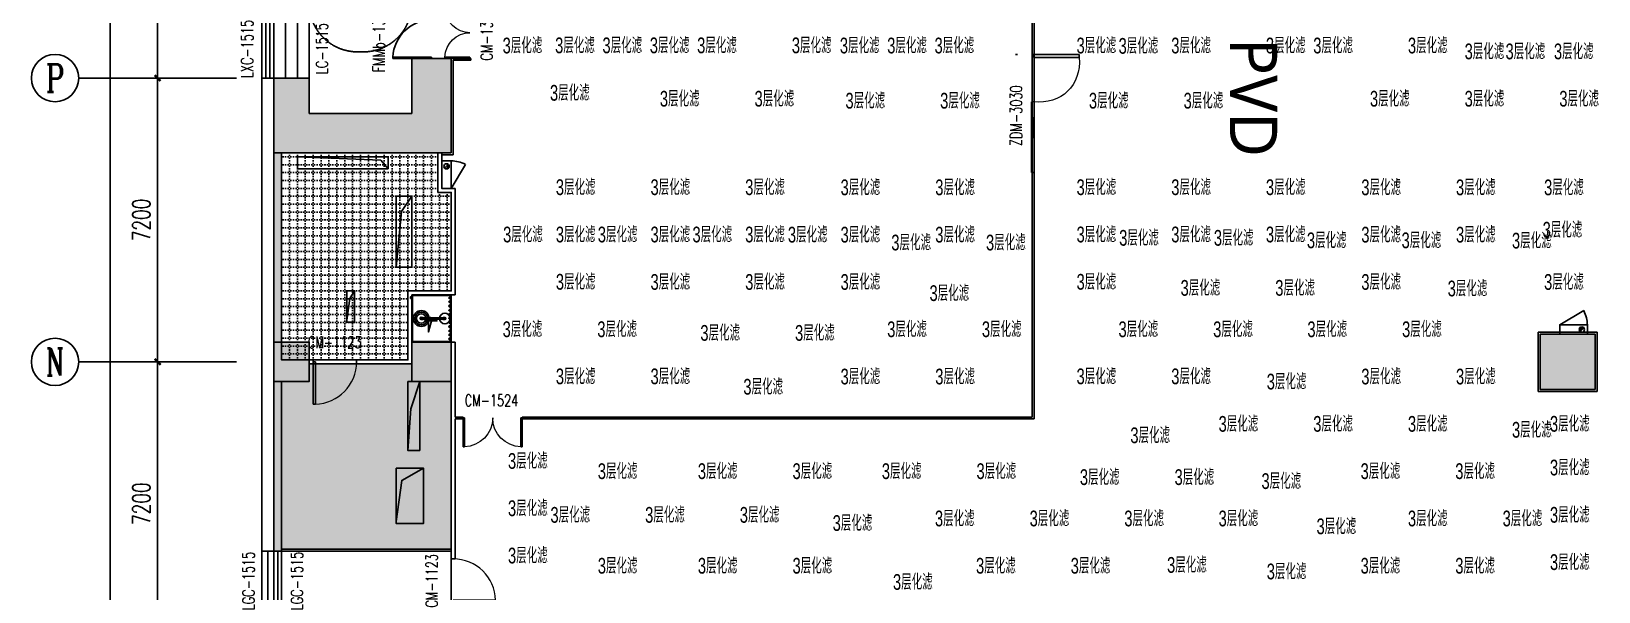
# Model space of a CAD drawing. Header units: millimetres. Extents: x -8492 to 79556, y -19137 to 79219.
# Drawn here: x -6544 to 33186, y 37368 to 51586 of the extents above; entities that cross this region are included whole.
import ezdxf
from ezdxf.enums import TextEntityAlignment as Align

# ---------------------------------------------------------------- set-up
doc = ezdxf.new("R2010")
doc.units = ezdxf.units.MM
doc.header["$LTSCALE"] = 10
doc.header["$MEASUREMENT"] = 0
for name, pattern in [('F3建筑平面图.优秀版$0$DASH', [0.35, 0.25, -0.1]), ('F3建筑平面图.优秀版$0$X01A-L0300$0$DASH', [0.35, 0.25, -0.1]), ('F3建筑平面图.优秀版$0$X01A-L0300$0$X1AA-L3000$0$DASHED', [0.75, 0.5, -0.25])]:
    doc.linetypes.add(name, pattern=pattern)
for name, color, linetype in [('F3建筑平面图.优秀版$0$AXIS_TEXT', 8, 'Continuous'), ('F3建筑平面图.优秀版$0$PUB_HATCH', 8, 'Continuous'), ('F3建筑平面图.优秀版$0$X01A-L0300$0$A-Trench', 8, 'Continuous'), ('F3建筑平面图.优秀版$0$X01A-L0300$0$A-WALL-3（out）', 8, 'Continuous'), ('F3建筑平面图.优秀版$0$X01A-L0300$0$A-WALL-8', 8, 'Continuous'), ('F3建筑平面图.优秀版$0$X01A-L0300$0$AXIS', 8, 'Continuous'), ('F3建筑平面图.优秀版$0$X01A-L0300$0$AXIS_TEXT', 8, 'Continuous'), ('F3建筑平面图.优秀版$0$X01A-L0300$0$COLUMN', 8, 'Continuous'), ('F3建筑平面图.优秀版$0$X01A-L0300$0$DOOR_FIRE', 8, 'Continuous'), ('F3建筑平面图.优秀版$0$X01A-L0300$0$DOOR_FIRE_TEXT', 8, 'Continuous'), ('F3建筑平面图.优秀版$0$X01A-L0300$0$E-WALL-HOLE', 8, 'Continuous'), ('F3建筑平面图.优秀版$0$X01A-L0300$0$Emergency Eye-washer', 8, 'Continuous'), ('F3建筑平面图.优秀版$0$X01A-L0300$0$GROUND', 8, 'Continuous'), ('F3建筑平面图.优秀版$0$X01A-L0300$0$L-WALL-HOLE', 8, 'Continuous'), ('F3建筑平面图.优秀版$0$X01A-L0300$0$PUB_HATCH', 8, 'Continuous'), ('F3建筑平面图.优秀版$0$X01A-L0300$0$PUB_TEXT', 8, 'Continuous'), ('F3建筑平面图.优秀版$0$X01A-L0300$0$STAIR', 8, 'Continuous'), ('F3建筑平面图.优秀版$0$X01A-L0300$0$T-HOLE', 8, 'Continuous'), ('F3建筑平面图.优秀版$0$X01A-L0300$0$W-板洞', 8, 'Continuous'), ('F3建筑平面图.优秀版$0$X01A-L0300$0$W_FH_HYDRANT', 8, 'Continuous'), ('F3建筑平面图.优秀版$0$X01A-L0300$0$WALL', 8, 'Continuous'), ('F3建筑平面图.优秀版$0$X01A-L0300$0$X1AA-L1000$0$STAIR', 8, 'Continuous'), ('F3建筑平面图.优秀版$0$X01A-L0300$0$X1AA-L2000$0$WINDOW', 8, 'Continuous'), ('F3建筑平面图.优秀版$0$X01A-L0300$0$X1AA-L2000$0$WINDOW_TEXT', 8, 'Continuous'), ('F3建筑平面图.优秀版$0$X01A-L0300$0$X1AA-L3000$0$a-wall-4', 8, 'Continuous'), ('F3建筑平面图.优秀版$0$X01A-L0300$0$X1AA-L3000$0$A-格栅板', 8, 'Continuous'), ('F3建筑平面图.优秀版$0$X01A-L0300$0$X1AA-L3000$0$WINDOW', 8, 'Continuous'), ('F3建筑平面图.优秀版$0$X01A-L0300$0$X1AA-L3000$0$WINDOW_TEXT', 8, 'Continuous'), ('F3建筑平面图.优秀版$0$X01A-L0300$0$水-设备-消火栓', 8, 'Continuous')]:
    doc.layers.add(name, color=color, linetype=linetype)
doc.styles.add('F3建筑平面图.优秀版$0$AREA NAME', font='', dxfattribs={"height": 1200})
doc.styles.add('F3建筑平面图.优秀版$0$COMPLEX', font='COMPLEX')
doc.styles.add('F3建筑平面图.优秀版$0$X01A-L0300$0$_TCH_AXIS', font='COMPLEX', dxfattribs={"bigfont": 'GBCBIG'})
doc.styles.add('F3建筑平面图.优秀版$0$X01A-L0300$0$_TCH_DIM_T3', font='SIMPLEX', dxfattribs={"width": 0.705882, "bigfont": 'GBCBIG'})
doc.styles.add('F3建筑平面图.优秀版$0$X01A-L0300$0$_TCH_WINDOW', font='SIMPLEX', dxfattribs={"height": 3.5, "bigfont": 'GBCBIG'})
doc.styles.add('F3建筑平面图.优秀版$0$X01A-L0300$0$X1AA-L2000$0$_TCH_WINDOW', font='SIMPLEX', dxfattribs={"height": 3.5, "bigfont": 'GBCBIG'})
doc.styles.add('F3建筑平面图.优秀版$0$X01A-L0300$0$X1AA-L3000$0$_TCH_WINDOW', font='SIMPLEX', dxfattribs={"height": 3.5, "bigfont": 'GBCBIG'})
doc.styles.add('HC_INT', font='HC_HZ.shx', dxfattribs={"width": 0.7, "bigfont": 'HC_TXT.SHX'})
doc.styles.get('F3建筑平面图.优秀版$0$AREA NAME').set_extended_font_data('Microsoft YaHei')
doc.dimstyles.new('F3建筑平面图.优秀版$0$X01A-L0300$0$_TCH_ARCH&&150', dxfattribs={"dimtxt": 446.25, "dimasz": 150, "dimexe": 375, "dimexo": 450, "dimgap": 189.375, "dimtad": 1, "dimdec": 0, "dimzin": 0, "dimdsep": 46, "dimtxsty": 'F3建筑平面图.优秀版$0$X01A-L0300$0$_TCH_DIM_T3', "dimblk": 'F3建筑平面图.优秀版$0$X01A-L0300$0$_ArchTick', "dimcen": 0.09, "dimclrt": 7, "dimazin": 2, "dimtfac": 1, "dimtdec": 0, "dimtix": 1, "dimtmove": 2, "dimatfit": 3, "dimfxl": 1, "dimtolj": 1, "dimtzin": 0, "dimarcsym": 0})
pattern_1 = [(360, (16, -6e-08), (5e-14, 200), [36, -30, 36, -30, 36, -32]), (90, (200, 16), (-200, 6e-14), [36, -30, 36, -30, 36, -32])]

# ---------------------------------------------------------------- blocks, each defined once
blk = doc.blocks.new('F3建筑平面图.优秀版$0$X01A-L0300$0$XF1L10-PP-IW-PIP-LK$0$shower room')
for p, q in [((230, 590), (-760, 590)), ((-754, 467), (-702, 519)), ((-754, 362), (-702, 414)), ((-754, 257), (-702, 310)), ((-754, 153), (-702, 205)), ((-754, 48), (-702, 100)), ((-566, 27), (-593, 27)), ((-396, 62), (-395, 63)), ((-394, 63), (-395, 63)), ((-209, 63), (-394, 63)), ((-394, 55), (-393, 55)), ((-394, 55), (-394, 55)), ((-209, 55), (-394, 55)), ((-302, 55), (-302, 63)), ((-210, 63), (-209, 63)), ((-210, 56), (-210, 56)), ((-209, 63), (-209, 63)), ((-209, 55), (-209, 55)), ((-207, 63), (-208, 63)), ((-207, 56), (-208, 55)), ((-207, 63), (-207, 62)), ((-206, 62), (-207, 62)), ((-206, 57), (-207, 56)), ((-207, 56), (-207, 56)), ((-161, 19), (-44, 19)), ((-32, -27), (-32, 27)), ((-754, -57), (-702, -4)), ((-754, -161), (-702, -109)), ((-754, -266), (-702, -214)), ((-754, -371), (-702, -318)), ((-566, -27), (-593, -27)), ((-754, -475), (-702, -423)), ((-754, -580), (-702, -528)), ((220, -510), (240, -510)), ((240, -550), (220, -550)), ((270, -514), (224, -514)), ((224, -546), (270, -546))]:
    blk.add_line(p, q)
at = {"flags": 128}
blk.add_lwpolyline([(240, -600), (-760, -600), (-760, 600), (240, 600)], close=True, dxfattribs=at)
for points in [[(-760, -590), (230, -590), (230, 590)], [(-702, 527), (-702, 527), (-758, 471), (-754, 467)], [(-702, 423), (-702, 423), (-758, 366), (-754, 362)], [(-754, 571), (-702, 519), (-697, 523), (-754, 580), (-754, 580)], [(-754, 467), (-702, 414), (-697, 418), (-754, 475), (-754, 475)], [(220, -580), (220, 580), (-750, 580), (-750, -580), (220, -580)], [(-702, 318), (-702, 318), (-758, 261), (-754, 257)], [(-702, 213), (-702, 213), (-758, 157), (-754, 153)], [(-702, 109), (-702, 109), (-758, 52), (-754, 48)], [(-754, 362), (-702, 310), (-697, 314), (-754, 370), (-754, 370)], [(-754, 257), (-702, 205), (-697, 209), (-754, 266), (-754, 266)], [(-754, 153), (-702, 100), (-697, 104), (-754, 161), (-754, 161)], [(-754, 48), (-702, -4), (-697, 0), (-754, 56), (-754, 56)], [(-702, 4), (-702, 4), (-754, -48)], [(-396, 62), (-396, 62), (-397, 60)], [(-396, 56), (-396, 57), (-397, 58), (-397, 59), (-397, 60)], [(-393, 55), (-394, 55), (-394, 55), (-395, 56), (-395, 56), (-395, 57), (-396, 57), (-396, 58), (-396, 59), (-396, 59), (-396, 60), (-396, 61), (-395, 62), (-395, 62), (-395, 62), (-395, 63), (-394, 63)], [(-396, 56), (-395, 56), (-394, 55)], [(-394, 63), (-393, 63), (-393, 63), (-393, 63), (-393, 63), (-393, 63), (-393, 63), (-392, 62), (-392, 60), (-392, 60), (-392, 59), (-392, 59), (-392, 57), (-392, 56), (-393, 56), (-393, 55), (-393, 55), (-393, 55), (-393, 55)], [(-384, 60), (-384, 59), (-384, 59), (-384, 58), (-384, 57), (-384, 56), (-384, 56), (-385, 56), (-385, 55), (-385, 55), (-385, 55), (-386, 55), (-386, 55), (-386, 55), (-387, 56), (-387, 56), (-387, 57), (-388, 57), (-388, 58), (-388, 59), (-388, 59), (-388, 60), (-388, 61), (-387, 62), (-387, 62), (-387, 62), (-387, 63), (-386, 63), (-386, 63), (-385, 63), (-385, 63), (-385, 63), (-385, 63), (-385, 63), (-384, 62), (-384, 62), (-384, 60)], [(-182, 341), (-182, 341), (-275, 0), (-275, 0)], [(-275, 0), (-275, 0), (-182, 0), (-182, 0)], [(-207, 58), (-207, 57), (-208, 57), (-208, 56), (-208, 56), (-209, 55), (-210, 55), (-211, 55), (-211, 55), (-212, 55), (-212, 55), (-213, 56), (-213, 56), (-213, 56), (-214, 57), (-215, 58), (-215, 59), (-215, 59), (-215, 60), (-214, 62), (-213, 62), (-213, 63), (-213, 63), (-212, 63), (-212, 63), (-211, 63), (-210, 63), (-210, 63), (-209, 63), (-208, 62), (-208, 62), (-208, 62), (-207, 61), (-207, 60), (-207, 59), (-207, 59), (-207, 58)], [(-215, 58), (-215, 59), (-215, 59), (-215, 60), (-215, 61), (-214, 62), (-214, 62), (-214, 62), (-214, 63), (-213, 63), (-212, 63), (-212, 63), (-212, 63), (-212, 63), (-211, 63), (-211, 62), (-211, 60), (-211, 60), (-211, 59), (-211, 59), (-211, 57), (-211, 56), (-212, 56), (-212, 55), (-212, 55), (-212, 55), (-213, 55), (-213, 55), (-214, 56), (-214, 56), (-214, 57), (-214, 57), (-215, 58)], [(-210, 57), (-210, 59), (-210, 57), (-210, 59), (-210, 60), (-210, 62), (-210, 62), (-210, 63)], [(-210, 63), (-210, 63), (-210, 63)], [(-210, 57), (-210, 56), (-210, 56)], [(-210, 56), (-210, 55), (-209, 55)], [(-209, 63), (-209, 63), (-208, 63)], [(-209, 55), (-209, 55), (-208, 55)], [(-206, 62), (-206, 60), (-205, 59)], [(-206, 57), (-206, 58), (-205, 59)], [(-182, 0), (-182, 341), (-182, 341)], [(-758, -52), (-702, -109), (-697, -105), (-754, -48), (-758, -52)], [(-758, -157), (-702, -214), (-697, -209), (-754, -153), (-758, -157)], [(-702, -205), (-702, -205), (-758, -262), (-754, -266)], [(-758, -366), (-702, -423), (-697, -419), (-754, -362), (-758, -366)], [(-702, -101), (-702, -101), (-754, -153)], [(-754, -266), (-702, -318), (-697, -314), (-754, -258), (-754, -258)], [(-702, -310), (-702, -310), (-754, -362)], [(-161, -19), (-161, -19), (-44, -19), (-44, -19)], [(-758, -471), (-702, -528), (-697, -523), (-754, -467), (-758, -471)], [(-702, -519), (-702, -519), (-758, -576), (-754, -580)], [(-702, -415), (-702, -415), (-754, -467)], [(-246, -600), (-246, -597), (-245, -597), (-241, -597), (-236, -597), (-230, -597), (-224, -597), (-219, -597), (-215, -597), (-214, -597), (-214, -600)], [(224, -514), (224, -515), (224, -519), (224, -524), (224, -530), (224, -536), (224, -541), (224, -545), (224, -546)], [(240, -510), (270, -510), (270, -512), (270, -516), (270, -522), (270, -530), (270, -538), (270, -544), (270, -548), (270, -550), (240, -550)]]:
    blk.add_lwpolyline(points, dxfattribs=at)
for points in [[(-554, -27), (-566, -27), (-566, 27), (-554, 27)], [(-243, -19), (-554, -19), (-554, 19), (-243, 19)], [(-297, 0), (-306, 0), (-306, 59), (-297, 59)], [(-161, -21), (-243, -21), (-243, 21), (-161, 21)]]:
    blk.add_lwpolyline(points, close=True)
blk.add_lwpolyline([(-13, -27), (-44, -27), (-44, 27), (-14, 27)])
for centre, radius in [((-598, 0), 136), ((-598, 0), 27.4), ((-598, 0), 26), ((-598, 0), 23.5), ((-598, 0), 18.5), ((-302, 59), 4.14), ((0, 0), 200), ((0, 0), 163), ((0, 0), 120), ((0, 0), 30), ((0, 0), 27), ((0, 0), 25.5), ((0, 0), 23), ((0, 0), 18.5)]:
    blk.add_circle(centre, radius)
blk = doc.blocks.new('F3建筑平面图.优秀版$0$X01A-L0300$0$A$C1ad6b742')
at = {"layer": 'F3建筑平面图.优秀版$0$X01A-L0300$0$Emergency Eye-washer', "rotation": 180}
blk.add_blockref('F3建筑平面图.优秀版$0$X01A-L0300$0$XF1L10-PP-IW-PIP-LK$0$shower room', (3340, -24700), dxfattribs=at)
blk = doc.blocks.new('F3建筑平面图.优秀版$0$X01A-L0300$0$X1AA-L3000$0$G$CAA639E2E')
for p, q in [((0, 1438), (0, 1488)), ((0, 1462), (75, 1462)), ((0, 1462), (0, 300)), ((75, 1462), (75, 300)), ((3000, 1488), (3000, 1438)), ((75, 300), (0, 300))]:
    blk.add_line(p, q)
at = {"color": 0, "linetype": 'Continuous'}
for p, q in [((3000, 1506), (1200, 1506)), ((1200, 1506), (1200, 1492)), ((1200, 1492), (3000, 1492)), ((1200, 1488), (1200, 1492)), ((1592, 1481), (2129, 1481)), ((2129, 1481), (2012, 1472)), ((2012, 1472), (2012, 1481)), ((3000, 1492), (3000, 1506)), ((3000, 1488), (3000, 1492))]:
    blk.add_line(p, q, dxfattribs=at)
at = {"lineweight": 13}
blk.add_ellipse((-115, 1610), major_axis=(1051, -1017), ratio=0.792212, start_param=-0.772576, end_param=0.772576, dxfattribs=at)
blk = doc.blocks.new('F3建筑平面图.优秀版$0$X01A-L0300$0$FIRELIB$SYSLIB$00000008')
at = {"layer": 'F3建筑平面图.优秀版$0$X01A-L0300$0$W_FH_HYDRANT'}
h = blk.add_hatch(color=256, dxfattribs=at)
edge = h.paths.add_edge_path()
edge.add_ellipse((0.486, 0.5), major_axis=(0, -0.286), ratio=0.333333, start_angle=40.3112, end_angle=220.3112, ccw=False)
edge.add_line((0.547, 0.282), (0.424, 0.718))
at = {"layer": 'F3建筑平面图.优秀版$0$X01A-L0300$0$W_FH_HYDRANT', "linetype": 'Continuous'}
blk.add_line((1.286, 1), (0.42, 2.5), dxfattribs=at)
at = {"layer": 'F3建筑平面图.优秀版$0$X01A-L0300$0$W_FH_HYDRANT'}
blk.add_line((0.547, 0.282), (0.424, 0.718), dxfattribs=at)
at = {"layer": 'F3建筑平面图.优秀版$0$X01A-L0300$0$W_FH_HYDRANT', "linetype": 'Continuous'}
blk.add_lwpolyline([(0.286, 1), (1.286, 1), (1.286, 0), (0.286, 0)], close=True, dxfattribs=at)
blk.add_arc((8.623, 1.011), 8.337, 169.7141, 180.0781, dxfattribs=at)
at = {"layer": 'F3建筑平面图.优秀版$0$X01A-L0300$0$W_FH_HYDRANT'}
blk.add_ellipse((0.486, 0.5), major_axis=(0, 0.286), ratio=0.333333, dxfattribs=at)
blk = doc.blocks.new('F3建筑平面图.优秀版$0$X01A-L0300$0$X1AA-L3000$0$$DorLib2D$00000002')
for p, q in [((-0.5, 0), (-0.5, 0.4875)), ((-0.475, 0.4875), (-0.5, 0.4875)), ((-0.475, 0), (-0.475, 0.4875)), ((0.475, 0), (0.475, 0.4875)), ((0.475, 0.4875), (0.5, 0.4875)), ((0.5, 0), (0.5, 0.4875)), ((-0.5, 0), (-0.475, 0)), ((0.5, 0), (0.475, 0))]:
    blk.add_line(p, q)
at = {"lineweight": 13}
for centre, start, end in [((-0.4875, 0), 0, 88.53072), ((0.4875, 0), 91.46928, 180)]:
    blk.add_arc(centre, 0.4875, start, end, dxfattribs=at)
blk = doc.blocks.new('F3建筑平面图.优秀版$0$_FZH')
blk.add_lwpolyline([(-0.5, -0.5), (0.5, -0.5), (0.5, 0.5), (-0.5, 0.5)], close=True)
at = {"layer": 'F3建筑平面图.优秀版$0$PUB_HATCH'}
blk.add_solid([(-0.5, -0.5), (0.5, -0.5), (-0.5, 0.5), (0.5, 0.5)], dxfattribs=at)
blk = doc.blocks.new('F3建筑平面图.优秀版$0$X01A-L0300$0$X1AA-L2000$0$$WINLIB2D$00000001')
at = {"color": 0}
for points in [[(-0.5, 0.5), (-0.5, -0.5)], [(-0.5, 0.5), (0.5, 0.5)], [(0.5, -0.5), (0.5, 0.5)], [(0.5, 0.167), (-0.5, 0.167)], [(0.5, -0.167), (-0.5, -0.167)], [(-0.5, -0.5), (0.5, -0.5)]]:
    blk.add_lwpolyline(points, dxfattribs=at)
blk = doc.blocks.new('F3建筑平面图.优秀版$0$X01A-L0300$0$X1AA-L3000$0$$DorLib2D$00000001')
for p, q in [((0.45, 0.975), (0.5, 0.975)), ((0.45, 0), (0.45, 0.975)), ((0.5, 0), (0.5, 0.975)), ((0.5, 0), (0.45, 0))]:
    blk.add_line(p, q)
at = {"lineweight": 13}
blk.add_arc((0.475, 0), 0.975, 91.4693, 180, dxfattribs=at)
blk = doc.blocks.new('F3建筑平面图.优秀版$0$X01A-L0300$0$_ArchTick')
at = {"color": 0, "linetype": 'ByBlock', "const_width": 0.4}
blk.add_lwpolyline([(-0.5, -0.5), (0.5, 0.5)], dxfattribs=at)
blk = doc.blocks.new('*D197')
at = {"layer": 'F3建筑平面图.优秀版$0$X01A-L0300$0$AXIS', "color": 0, "lineweight": -2, "transparency": 16777216}
for p, q in [((-2044, 43200), (-3719, 43200)), ((-3344, 36000), (-3344, 43200)), ((-2044, 36000), (-3719, 36000))]:
    blk.add_line(p, q, dxfattribs=at)
at = {"layer": 'F3建筑平面图.优秀版$0$X01A-L0300$0$AXIS', "color": 0, "lineweight": -2, "transparency": 16777216, "xscale": 150, "yscale": 150, "zscale": 150}
for p, rotation in [((-3344, 43200), 90), ((-3344, 36000), 270)]:
    blk.add_blockref('F3建筑平面图.优秀版$0$X01A-L0300$0$_ArchTick', p, dxfattribs=dict(at, rotation=rotation))
at = {"layer": 'F3建筑平面图.优秀版$0$X01A-L0300$0$AXIS', "color": 7, "transparency": 16777216, "insert": (-3757, 39600), "char_height": 446.2, "attachment_point": 5, "rotation": 90, "style": 'F3建筑平面图.优秀版$0$X01A-L0300$0$_TCH_DIM_T3'}
blk.add_mtext('\\A1;7200', dxfattribs=at)
blk = doc.blocks.new('*D198')
at = {"layer": 'F3建筑平面图.优秀版$0$X01A-L0300$0$AXIS', "color": 0, "lineweight": -2, "transparency": 16777216}
for p, q in [((-2044, 50400), (-3719, 50400)), ((-3344, 43200), (-3344, 50400)), ((-2044, 43200), (-3719, 43200))]:
    blk.add_line(p, q, dxfattribs=at)
at = {"layer": 'F3建筑平面图.优秀版$0$X01A-L0300$0$AXIS', "color": 0, "lineweight": -2, "transparency": 16777216, "xscale": 150, "yscale": 150, "zscale": 150}
for p, rotation in [((-3344, 50400), 90), ((-3344, 43200), 270)]:
    blk.add_blockref('F3建筑平面图.优秀版$0$X01A-L0300$0$_ArchTick', p, dxfattribs=dict(at, rotation=rotation))
at = {"layer": 'F3建筑平面图.优秀版$0$X01A-L0300$0$AXIS', "color": 7, "transparency": 16777216, "insert": (-3757, 46800), "char_height": 446.2, "attachment_point": 5, "rotation": 90, "style": 'F3建筑平面图.优秀版$0$X01A-L0300$0$_TCH_DIM_T3'}
blk.add_mtext('\\A1;7200', dxfattribs=at)
blk = doc.blocks.new('*D199')
at = {"layer": 'F3建筑平面图.优秀版$0$X01A-L0300$0$AXIS', "color": 0, "lineweight": -2, "transparency": 16777216}
for p, q in [((-2044, 57600), (-3719, 57600)), ((-3344, 50400), (-3344, 57600)), ((-2044, 50400), (-3719, 50400))]:
    blk.add_line(p, q, dxfattribs=at)
at = {"layer": 'F3建筑平面图.优秀版$0$X01A-L0300$0$AXIS', "color": 0, "lineweight": -2, "transparency": 16777216, "xscale": 150, "yscale": 150, "zscale": 150}
for p, rotation in [((-3344, 57600), 90), ((-3344, 50400), 270)]:
    blk.add_blockref('F3建筑平面图.优秀版$0$X01A-L0300$0$_ArchTick', p, dxfattribs=dict(at, rotation=rotation))
at = {"layer": 'F3建筑平面图.优秀版$0$X01A-L0300$0$AXIS', "color": 7, "transparency": 16777216, "insert": (-3757, 54000), "char_height": 446.2, "attachment_point": 5, "rotation": 90, "style": 'F3建筑平面图.优秀版$0$X01A-L0300$0$_TCH_DIM_T3'}
blk.add_mtext('\\A1;7200', dxfattribs=at)
blk = doc.blocks.new('*D202')
at = {"layer": 'F3建筑平面图.优秀版$0$X01A-L0300$0$AXIS', "color": 0, "lineweight": -2, "transparency": 16777216}
for p, q in [((-2044, 69900), (-4919, 69900)), ((-4544, -3100), (-4544, 69900)), ((-2044, -3100), (-4919, -3100))]:
    blk.add_line(p, q, dxfattribs=at)
at = {"layer": 'F3建筑平面图.优秀版$0$X01A-L0300$0$AXIS', "color": 0, "lineweight": -2, "transparency": 16777216, "xscale": 150, "yscale": 150, "zscale": 150}
for p, rotation in [((-4544, 69900), 90), ((-4544, -3100), 270)]:
    blk.add_blockref('F3建筑平面图.优秀版$0$X01A-L0300$0$_ArchTick', p, dxfattribs=dict(at, rotation=rotation))
at = {"layer": 'F3建筑平面图.优秀版$0$X01A-L0300$0$AXIS', "color": 7, "transparency": 16777216, "insert": (-4957, 33400), "char_height": 446.2, "attachment_point": 5, "rotation": 90, "style": 'F3建筑平面图.优秀版$0$X01A-L0300$0$_TCH_DIM_T3'}
blk.add_mtext('\\A1;73000', dxfattribs=at)
blk = doc.blocks.new('F3建筑平面图.优秀版$0$_AXISO')
blk.add_circle((0, 0), 0.5)
at = {"layer": 'F3建筑平面图.优秀版$0$AXIS_TEXT', "style": 'F3建筑平面图.优秀版$0$COMPLEX', "width": 1.041667}
blk.add_attdef('A', text='', height=0.56, dxfattribs=at).set_placement((-0.25, -0.28), (0.25, -0.28), align=Align.FIT)
blk = doc.blocks.new('F3建筑平面图.优秀版$0$X01A-L0300$0$$DorLib2D$00000225')
at = {"color": 0}
for p, q in [((0.475, -0.001), (0.475, 0.752)), ((0.475, 0.752), (0.5, 0.752)), ((0.5, -0.001), (0.5, 0.752)), ((-0.5, 0), (-0.5, 0.252)), ((-0.475, 0.252), (-0.5, 0.252)), ((-0.475, 0), (-0.475, 0.252)), ((-0.475, 0), (-0.5, 0)), ((0.475, -0.001), (0.5, -0.001))]:
    blk.add_line(p, q, dxfattribs=at)
for centre, radius, start, end in [((0.505, -0.002), 0.755, 92.2493, 179.7238), ((-0.501, 0.003), 0.251, 359.7899, 84.0974)]:
    blk.add_arc(centre, radius, start, end, dxfattribs=at)
blk = doc.blocks.new('F3建筑平面图.优秀版$0$X01A-L0300$0$X1AA-L3000$0$$WINLIB2D$00000002')
at = {"color": 0}
for points in [[(-0.5, 0.5), (0.5, 0.5)], [(-0.5, 0.5), (-0.5, -0.5)], [(0.5, 0.5), (0.5, -0.5)], [(0.5, 0), (-0.5, 0)], [(-0.5, -0.5), (0.5, -0.5)]]:
    blk.add_lwpolyline(points, dxfattribs=at)
blk = doc.blocks.new('F3建筑平面图.优秀版')
at = {"layer": 'F3建筑平面图.优秀版$0$X01A-L0300$0$PUB_HATCH'}
for points in [[(4100, 48500), (4100, 50900), (3100, 50900), (3100, 49500)], [(500, 49500), (500, 50400), (-400, 50400), (-400, 48500)], [(500, 49500), (-400, 48500), (4100, 48500), (3100, 49500)], [(-400, 43701.065), (-200, 43701.065), (-200, 48500), (-400, 48500)], [(-200, 42701.065), (-400, 42701.065), (-400, 38400), (-200, 38400)]]:
    blk.add_hatch(color=256, dxfattribs=at).paths.add_polyline_path(points)
at = {"layer": 'F3建筑平面图.优秀版$0$X01A-L0300$0$X1AA-L3000$0$A-格栅板'}
h = blk.add_hatch(dxfattribs=at)
h.set_pattern_fill('虚线方格', color=256, scale=200)
h.set_pattern_definition(pattern_1)
h.paths.add_polyline_path([(-200, 48500), (3760, 48500), (3760, 47500.078), (4100, 47500.078), (4100, 45001.065), (3000, 45001.065), (3000, 43250), (-200, 43250), (-200, 48500)])
h = blk.add_hatch(dxfattribs=at)
h.set_pattern_fill('虚线方格', color=256, scale=200)
h.set_pattern_definition(pattern_1)
h.paths.add_polyline_path([(500, 43150.533), (3100, 43149.467), (3100, 42700), (4100, 42700), (4100, 36500), (3100, 36500), (3100, 35500), (4100, 35500), (4100, 29300), (3100, 29300), (3100, 28300), (4100, 28300), (4100, 26400.006), (-200, 26400.006), (-200, 28301.065), (500, 28301.065), (500, 29301.065), (-200, 29301.065), (-200, 35501.065), (500, 35501.065), (500, 36501.065), (-200, 36501.065), (-200, 42701.065), (500, 42701.065)])
h.paths.add_polyline_path([(-200, 36850), (4100, 36850)], flags=17)
h.paths.add_polyline_path([(-200, 36850), (4100, 36850), (4100, 38450), (-200, 38450)], flags=17)
at = {"layer": 'F3建筑平面图.优秀版$0$X01A-L0300$0$A-Trench'}
for points in [[(-200, 48500), (3760, 48500), (3760, 47500.078), (4100, 47500.078), (4100, 45001.065), (3000, 45001.065), (3000, 43250), (-200, 43250), (-200, 48500)], [(500, 43150.533), (3100, 43149.467), (3100, 42700), (4100, 42700), (4100, 36500), (3100, 36500), (3100, 35500), (4100, 35500), (4100, 29300), (3100, 29300), (3100, 28300), (4100, 28300), (4100, 26400.006), (-200, 26400.006), (-200, 28301.065), (500, 28301.065), (500, 29301.065), (-200, 29301.065), (-200, 35501.065), (500, 35501.065), (500, 36501.065), (-200, 36501.065), (-200, 42701.065), (500, 42701.065)]]:
    blk.add_lwpolyline(points, close=True, dxfattribs=at)
at = {"layer": 'F3建筑平面图.优秀版$0$X01A-L0300$0$A-WALL-3（out）'}
for p, q in [((-400, 50400), (-700, 50400)), ((-700, 50400), (-700, 43201.065)), ((-400, 43701.065), (-400, 50400)), ((-700, 43201.065), (-700, 38400)), ((-400, 38400), (-400, 42701.065)), ((-700, 38400), (-400, 38400))]:
    blk.add_line(p, q, dxfattribs=at)
at = {"layer": 'F3建筑平面图.优秀版$0$X01A-L0300$0$A-WALL-8'}
for p, q in [((3760, 48500), (3760, 47500.078)), ((3860, 48500), (3760, 48500)), ((3860, 48500), (3860, 47600.078)), ((3760, 47500.078), (4100, 47500.078)), ((3860, 47600.078), (4100, 47600.078)), ((4200, 47600.078), (4100, 47600.078)), ((4100, 47500.078), (4100, 45001.065)), ((4200, 47600.078), (4200, 47550.078)), ((4200, 47550.078), (4200, 44901.065)), ((3000, 45001.065), (4100, 45001.065)), ((3000, 45001.065), (3000, 43250)), ((3100, 44901.065), (4200, 44901.065)), ((3100, 44901.065), (3100, 43150)), ((4100, 43700), (4100, 41775)), ((4200, 43700), (4100, 43700)), ((4200, 43700), (4200, 41800)), ((600, 43250), (500, 43250)), ((500, 43150), (600, 43150)), ((600, 43150), (600, 43250)), ((3000, 43250), (1700, 43250)), ((1700, 43250), (1700, 43150)), ((1700, 43150), (3100, 43150)), ((4100, 41775), (4100, 38200)), ((4200, 38200), (4200, 41750)), ((4100, 38200), (4200, 38200))]:
    blk.add_line(p, q, dxfattribs=at)
at = {"layer": 'F3建筑平面图.优秀版$0$X01A-L0300$0$AXIS'}
for p, q in [((-1344.24, 50400), (-5344.24, 50400)), ((-1344.24, 43200), (-5344.24, 43200))]:
    blk.add_line(p, q, dxfattribs=at)
at = {"layer": 'F3建筑平面图.优秀版$0$X01A-L0300$0$E-WALL-HOLE'}
blk.add_lwpolyline([(3400, 40501.463), (2844.5, 40189.5), (2700, 39150)], dxfattribs=at)
blk.add_lwpolyline([(2700, 40500), (3400, 40500), (3400, 39100), (2700, 39100)], close=True, dxfattribs=at)
at = {"layer": 'F3建筑平面图.优秀版$0$X01A-L0300$0$L-WALL-HOLE'}
blk.add_lwpolyline([(2699.672, 45600.147), (2699.672, 47400.147), (3099.672, 47400.147), (3099.672, 45600.147), (2699.672, 45600.147), (2842.653, 47016.165), (3099.672, 47400.147)], dxfattribs=at)
at = {"layer": 'F3建筑平面图.优秀版$0$X01A-L0300$0$STAIR', "color": 9, "linetype": 'F3建筑平面图.优秀版$0$X01A-L0300$0$DASH'}
blk.add_lwpolyline([(500, 52290, 0.414213562), (1725, 51065), (1875, 51065, 0.414213562), (3100, 52290)], format="xyb", dxfattribs=at)
at = {"layer": 'F3建筑平面图.优秀版$0$X01A-L0300$0$T-HOLE'}
blk.add_lwpolyline([(1650, 45004.726), (1650, 44204.726), (1450, 44204.726), (1450, 45004.726)], close=True, dxfattribs=at)
blk.add_lwpolyline([(1650, 45004.726), (1526.461, 44804.77), (1450, 44254.726)], dxfattribs=at)
at = {"layer": 'F3建筑平面图.优秀版$0$X01A-L0300$0$W-板洞'}
for p, q in [((200, 48400), (2310.966, 48320.719)), ((2310.966, 48320.719), (2500, 48100)), ((3079.281, 42010.966), (3300, 42700)), ((3000, 40950), (3079.281, 42010.966))]:
    blk.add_line(p, q, dxfattribs=at)
for points in [[(200, 48100), (2500, 48100), (2500, 48400), (200, 48400)], [(3300, 40950), (3300, 42700), (3000, 42700), (3000, 40950)]]:
    blk.add_lwpolyline(points, close=True, dxfattribs=at)
at = {"layer": 'F3建筑平面图.优秀版$0$X01A-L0300$0$WALL'}
for p, q in [((4100, 50900), (3100, 50900)), ((3100, 50900), (3100, 49500)), ((4100, 48500), (4100, 50900)), ((500, 50400), (-400, 50400)), ((-400, 50400), (-400, 48500)), ((500, 49500), (500, 50400)), ((500, 49500), (3100, 49500)), ((-400, 48500), (4100, 48500)), ((-400, 48500), (-400, 43701.065)), ((-200, 48500), (-400, 48500)), ((-200, 48500), (-200, 43701.065)), ((-400, 42701.065), (-400, 38400)), ((-200, 38400), (-200, 42701.065)), ((-400, 38400), (-200, 38400))]:
    blk.add_line(p, q, dxfattribs=at)
at = {"layer": 'F3建筑平面图.优秀版$0$X01A-L0300$0$X1AA-L1000$0$STAIR'}
for points in [[(-200, 38450), (4100, 38450)], [(-200, 38400), (4100, 38400)]]:
    blk.add_lwpolyline(points, dxfattribs=at)
at = {"layer": 'F3建筑平面图.优秀版$0$X01A-L0300$0$X1AA-L3000$0$a-wall-4'}
for p, q in [((18830.005, 58050), (18830.005, 51000)), ((18880.005, 51000), (18880.005, 58050)), ((4100, 50900), (4550, 50900)), ((4100, 48500), (4100, 50900)), ((4600, 50900), (4550, 50900)), ((4600, 50850), (4600, 50900)), ((18400, 51000), (18450, 51000)), ((4150, 50850), (4600, 50850)), ((4150, 48450), (4150, 50850)), ((3860, 48500), (4100, 48500)), ((3860, 48500), (3860, 48450)), ((3860, 48450), (4150, 48450)), ((18830.005, 48000), (18830.005, 41800)), ((18880.005, 41750), (18880.005, 48000)), ((31650, 43950), (33150, 43950)), ((31650, 42450), (31650, 43950)), ((31700, 43900), (33100, 43900)), ((31700, 42500), (31700, 43900)), ((33100, 42500), (33100, 43900)), ((33150, 42450), (33150, 43950)), ((31650, 42450), (33150, 42450)), ((31700, 42500), (33100, 42500)), ((4400, 41800), (4200, 41800)), ((4200, 41750), (4400, 41750)), ((4400, 41750), (4400, 41800)), ((18830.005, 41800), (5900, 41800)), ((5900, 41800), (5900, 41750)), ((5900, 41750), (18880.005, 41750))]:
    blk.add_line(p, q, dxfattribs=at)
at = {"layer": 'F3建筑平面图.优秀版$0$X01A-L0300$0$X1AA-L3000$0$WINDOW', "linetype": 'F3建筑平面图.优秀版$0$DASH'}
for p, q in [((18830.005, 51000), (18830.005, 48000)), ((18880.005, 48000), (18880.005, 51000))]:
    blk.add_line(p, q, dxfattribs=at)
at = {"layer": 'F3建筑平面图.优秀版$0$X01A-L0300$0$AXIS'}
ref = blk.add_blockref('F3建筑平面图.优秀版$0$_AXISO', (-5944.24, 50400), dxfattribs=dict(at, xscale=1200, yscale=1200, zscale=1200))
ref.add_attrib('A', 'P', dxfattribs={"layer": 'F3建筑平面图.优秀版$0$X01A-L0300$0$AXIS_TEXT', "height": 698.922, "style": 'F3建筑平面图.优秀版$0$X01A-L0300$0$_TCH_AXIS', "width": 0.823529}).set_placement((-6177.214, 50050.539), (-5711.266, 50050.539), align=Align.FIT)
ref = blk.add_blockref('F3建筑平面图.优秀版$0$_AXISO', (-5944.24, 43200), dxfattribs=dict(at, xscale=1200, yscale=1200, zscale=1200))
ref.add_attrib('A', 'N', dxfattribs={"layer": 'F3建筑平面图.优秀版$0$X01A-L0300$0$AXIS_TEXT', "height": 698.922, "style": 'F3建筑平面图.优秀版$0$X01A-L0300$0$_TCH_AXIS', "width": 0.736842}).set_placement((-6177.214, 42850.539), (-5711.266, 42850.539), align=Align.FIT)
at = {"layer": 'F3建筑平面图.优秀版$0$X01A-L0300$0$COLUMN', "rotation": 89.99999999999999}
for p, xscale, yscale, zscale in [((32400, 43200), 1400, 1400, 1400), ((50, 43201.065), 1000, 900, 900), ((3600, 43200), 1000, 1000, 1000)]:
    blk.add_blockref('F3建筑平面图.优秀版$0$_FZH', p, dxfattribs=dict(at, xscale=xscale, yscale=yscale, zscale=zscale))
at = {"layer": 'F3建筑平面图.优秀版$0$X01A-L0300$0$DOOR_FIRE'}
ref = blk.add_blockref('F3建筑平面图.优秀版$0$X01A-L0300$0$$DorLib2D$00000225', (3600, 51550), dxfattribs=dict(at, xscale=-1300, yscale=1300, zscale=1000, rotation=90.00000000048335))
ref.add_attrib('A', 'FMMb-1323E', (2413.25, 50550), dxfattribs={"layer": 'F3建筑平面图.优秀版$0$X01A-L0300$0$DOOR_FIRE_TEXT', "height": 297.5, "rotation": 90, "style": 'F3建筑平面图.优秀版$0$X01A-L0300$0$_TCH_WINDOW', "width": 0.705882})
at = {"layer": 'F3建筑平面图.优秀版$0$X01A-L0300$0$GROUND'}
blk.add_blockref('F3建筑平面图.优秀版$0$X01A-L0300$0$A$C1ad6b742', (0, 69000), dxfattribs=at)
at = {"layer": 'F3建筑平面图.优秀版$0$X01A-L0300$0$X1AA-L2000$0$WINDOW'}
ref = blk.add_blockref('F3建筑平面图.优秀版$0$X01A-L0300$0$X1AA-L2000$0$$WINLIB2D$00000001', (-550, 51150), dxfattribs=dict(at, xscale=-1500, yscale=300, zscale=300, rotation=270))
ref.add_attrib('A', 'LXC-1515', (-925.25, 50400), dxfattribs={"layer": 'F3建筑平面图.优秀版$0$X01A-L0300$0$X1AA-L2000$0$WINDOW_TEXT', "height": 297.5, "rotation": 90, "style": 'F3建筑平面图.优秀版$0$X01A-L0300$0$X1AA-L2000$0$_TCH_WINDOW', "width": 0.705882})
ref = blk.add_blockref('F3建筑平面图.优秀版$0$X01A-L0300$0$X1AA-L2000$0$$WINLIB2D$00000001', (50, 51150), dxfattribs=dict(at, xscale=-1500, yscale=-900, zscale=900, rotation=270))
ref.add_attrib('A', 'LC-1515', (969.461, 50500), dxfattribs={"layer": 'F3建筑平面图.优秀版$0$X01A-L0300$0$X1AA-L2000$0$WINDOW_TEXT', "height": 297.5, "rotation": 90, "style": 'F3建筑平面图.优秀版$0$X01A-L0300$0$X1AA-L2000$0$_TCH_WINDOW', "width": 0.705882})
at = {"layer": 'F3建筑平面图.优秀版$0$X01A-L0300$0$X1AA-L3000$0$WINDOW'}
ref = blk.add_blockref('F3建筑平面图.优秀版$0$X01A-L0300$0$X1AA-L3000$0$$DorLib2D$00000002', (4575, 51550), dxfattribs=dict(at, xscale=-1300, yscale=1300, zscale=50, rotation=90.00000000496051))
ref.add_attrib('A', 'CM-1323', (5146.129, 50844.998), dxfattribs={"layer": 'F3建筑平面图.优秀版$0$X01A-L0300$0$X1AA-L3000$0$WINDOW_TEXT', "height": 297.5, "rotation": 90, "style": 'F3建筑平面图.优秀版$0$X01A-L0300$0$X1AA-L3000$0$_TCH_WINDOW', "width": 0.705882})
at = {"layer": 'F3建筑平面图.优秀版$0$X01A-L0300$0$X1AA-L3000$0$WINDOW', "xscale": -1, "rotation": 90}
blk.add_blockref('F3建筑平面图.优秀版$0$X01A-L0300$0$X1AA-L3000$0$G$CAA639E2E', (20317.516, 51000), dxfattribs=at)
at = {"layer": 'F3建筑平面图.优秀版$0$X01A-L0300$0$X1AA-L3000$0$WINDOW'}
ref = blk.add_blockref('F3建筑平面图.优秀版$0$X01A-L0300$0$X1AA-L3000$0$$DorLib2D$00000001', (1150, 43200), dxfattribs=dict(at, xscale=-1100, yscale=-1100, zscale=100, rotation=359.9999999999999))
ref.add_attrib('A', 'CM-1123', (465, 43545.961), dxfattribs={"layer": 'F3建筑平面图.优秀版$0$X01A-L0300$0$X1AA-L3000$0$WINDOW_TEXT', "height": 297.5, "style": 'F3建筑平面图.优秀版$0$X01A-L0300$0$X1AA-L3000$0$_TCH_WINDOW', "width": 0.705882})
ref = blk.add_blockref('F3建筑平面图.优秀版$0$X01A-L0300$0$X1AA-L3000$0$$DorLib2D$00000002', (5150, 41775), dxfattribs=dict(at, xscale=1500, yscale=-1500, zscale=50))
ref.add_attrib('A', 'CM-1524', (4440.002, 42071.629), dxfattribs={"layer": 'F3建筑平面图.优秀版$0$X01A-L0300$0$X1AA-L3000$0$WINDOW_TEXT', "height": 297.5, "style": 'F3建筑平面图.优秀版$0$X01A-L0300$0$X1AA-L3000$0$_TCH_WINDOW', "width": 0.705882})
ref = blk.add_blockref('F3建筑平面图.优秀版$0$X01A-L0300$0$X1AA-L3000$0$$WINLIB2D$00000002', (-550, 37650), dxfattribs=dict(at, xscale=1500, yscale=300, zscale=300, rotation=270))
ref.add_attrib('A', 'LGC-1515', (-891.166, 36895), dxfattribs={"layer": 'F3建筑平面图.优秀版$0$X01A-L0300$0$X1AA-L3000$0$WINDOW_TEXT', "height": 297.5, "rotation": 90, "style": 'F3建筑平面图.优秀版$0$X01A-L0300$0$X1AA-L3000$0$_TCH_WINDOW', "width": 0.705882})
ref = blk.add_blockref('F3建筑平面图.优秀版$0$X01A-L0300$0$X1AA-L3000$0$$WINLIB2D$00000002', (-300, 37650), dxfattribs=dict(at, xscale=1500, yscale=200, zscale=200, rotation=269.999999999945))
ref.add_attrib('A', 'LGC-1515', (336.75, 36895), dxfattribs={"layer": 'F3建筑平面图.优秀版$0$X01A-L0300$0$X1AA-L3000$0$WINDOW_TEXT', "height": 297.5, "rotation": 90, "style": 'F3建筑平面图.优秀版$0$X01A-L0300$0$X1AA-L3000$0$_TCH_WINDOW', "width": 0.705882})
ref = blk.add_blockref('F3建筑平面图.优秀版$0$X01A-L0300$0$X1AA-L3000$0$$DorLib2D$00000001', (4150, 37650), dxfattribs=dict(at, xscale=1100, yscale=1100, zscale=100, rotation=270))
ref.add_attrib('A', 'CM-1123', (3754.571, 36965), dxfattribs={"layer": 'F3建筑平面图.优秀版$0$X01A-L0300$0$X1AA-L3000$0$WINDOW_TEXT', "height": 297.5, "rotation": 90, "style": 'F3建筑平面图.优秀版$0$X01A-L0300$0$X1AA-L3000$0$_TCH_WINDOW', "width": 0.705882})
at = {"layer": 'F3建筑平面图.优秀版$0$X01A-L0300$0$水-设备-消火栓', "yscale": 240, "zscale": 700}
for p, xscale, rotation in [((3860, 48500), 700, 270), ((33100, 43900), -700, 359.9999866336365)]:
    blk.add_blockref('F3建筑平面图.优秀版$0$X01A-L0300$0$FIRELIB$SYSLIB$00000008', p, dxfattribs=dict(at, xscale=xscale, rotation=rotation))
at = {"layer": 'F3建筑平面图.优秀版$0$X01A-L0300$0$PUB_TEXT', "style": 'F3建筑平面图.优秀版$0$AREA NAME'}
blk.add_text('PVD', height=1200, rotation=270, dxfattribs=at).set_placement((23838.211, 51419.525))
at = {"layer": 'F3建筑平面图.优秀版$0$X01A-L0300$0$X1AA-L3000$0$WINDOW_TEXT', "linetype": 'F3建筑平面图.优秀版$0$X01A-L0300$0$X1AA-L3000$0$DASHED', "style": 'F3建筑平面图.优秀版$0$X01A-L0300$0$X1AA-L3000$0$_TCH_WINDOW', "width": 0.705882}
blk.add_text('ZDM-3030', height=297.5, rotation=90, dxfattribs=at).set_placement((18566.261, 48675.002))
at = {"layer": 'F3建筑平面图.优秀版$0$X01A-L0300$0$AXIS'}
for p1, p2, distance, picture, middle in [((-1594.24, -3100), (-1594.24, 69900), 2950, '*D202', (-4956.74, 33400)), ((-1594.24, 50400), (-1594.24, 57600), 1750, '*D199', (-3756.74, 54000)), ((-1594.24, 43200), (-1594.24, 50400), 1750, '*D198', (-3756.74, 46800)), ((-1594.24, 36000), (-1594.24, 43200), 1750, '*D197', (-3756.74, 39600))]:
    dim = blk.add_aligned_dim(p1=p1, p2=p2, distance=distance, dimstyle='F3建筑平面图.优秀版$0$X01A-L0300$0$_TCH_ARCH&&150', dxfattribs=at)
    dim.commit()
    dim.dimension.update_dxf_attribs({"geometry": picture, "text_midpoint": middle})

msp = doc.modelspace()

# ---------------------------------------------------------------- block references
msp.add_blockref('F3建筑平面图.优秀版', (0, 0))

# ---------------------------------------------------------------- texts
at = {"char_height": 400, "attachment_point": 1, "style": 'HC_INT'}
for insert in [(5402, 51426), (6732, 51430), (7932, 51430), (9132, 51430), (10332, 51430), (12732, 51430), (13951, 51426), (15151, 51426), (16351, 51426), (19951, 51426), (21016, 51417), (22351, 51426), (24751, 51426), (25951, 51426), (28351, 51426), (29788, 51276), (30825, 51276), (32052, 51276), (6602, 50226), (9388, 50076), (11788, 50076), (14092, 50026), (16492, 50026), (20264, 50026), (22664, 50026), (27388, 50076), (29788, 50076), (32188, 50076), (6751, 47831), (9151, 47831), (11551, 47831), (13969, 47827), (16369, 47827), (19951, 47831), (22351, 47831), (24751, 47831), (27169, 47827), (29569, 47827), (31802, 47826), (5414, 46631), (6751, 46631), (7814, 46631), (9151, 46631), (10214, 46631), (11551, 46631), (12633, 46627), (13969, 46627), (16369, 46627), (19951, 46631), (21031, 46546), (22351, 46631), (23431, 46546), (24751, 46631), (25790, 46483), (27169, 46627), (28190, 46483), (29569, 46627), (30988, 46476), (31765, 46751), (15255, 46427), (17655, 46427), (6751, 45431), (9151, 45427), (11551, 45427), (13969, 45427), (19951, 45431), (22588, 45276), (24988, 45276), (27169, 45427), (29358, 45261), (31802, 45426), (16223, 45143), (5402, 44227), (7802, 44227), (10414, 44134), (12814, 44134), (15151, 44227), (17551, 44227), (21014, 44226), (23414, 44226), (25802, 44226), (28202, 44226), (6751, 43031), (9151, 43031), (13969, 43027), (16369, 43027), (19951, 43031), (22351, 43031), (24771, 42899), (27169, 43027), (29569, 43027), (11504, 42768), (23551, 41826), (25951, 41826), (28351, 41826), (30988, 41676), (31951, 41827), (21314, 41536), (5538, 40885), (7814, 40626), (10351, 40626), (12751, 40626), (15014, 40626), (17414, 40626), (27151, 40626), (29551, 40626), (31951, 40718), (20035, 40474), (22435, 40474), (24638, 40374), (5538, 39685), (6614, 39517), (9014, 39517), (11414, 39517), (13768, 39310), (16361, 39426), (18761, 39426), (21161, 39426), (23551, 39426), (28351, 39426), (30751, 39426), (31951, 39518), (26034, 39226), (5538, 38485), (7814, 38226), (10351, 38226), (12751, 38226), (17402, 38226), (19802, 38226), (22245, 38247), (27151, 38226), (29551, 38226), (31951, 38318), (15297, 37815), (24771, 38081)]:
    msp.add_mtext_dynamic_manual_height_columns('3层化滤', width=1266.45, gutter_width=1, heights=[0], dxfattribs=dict(at, insert=insert))

doc.saveas('drawing.dxf')
